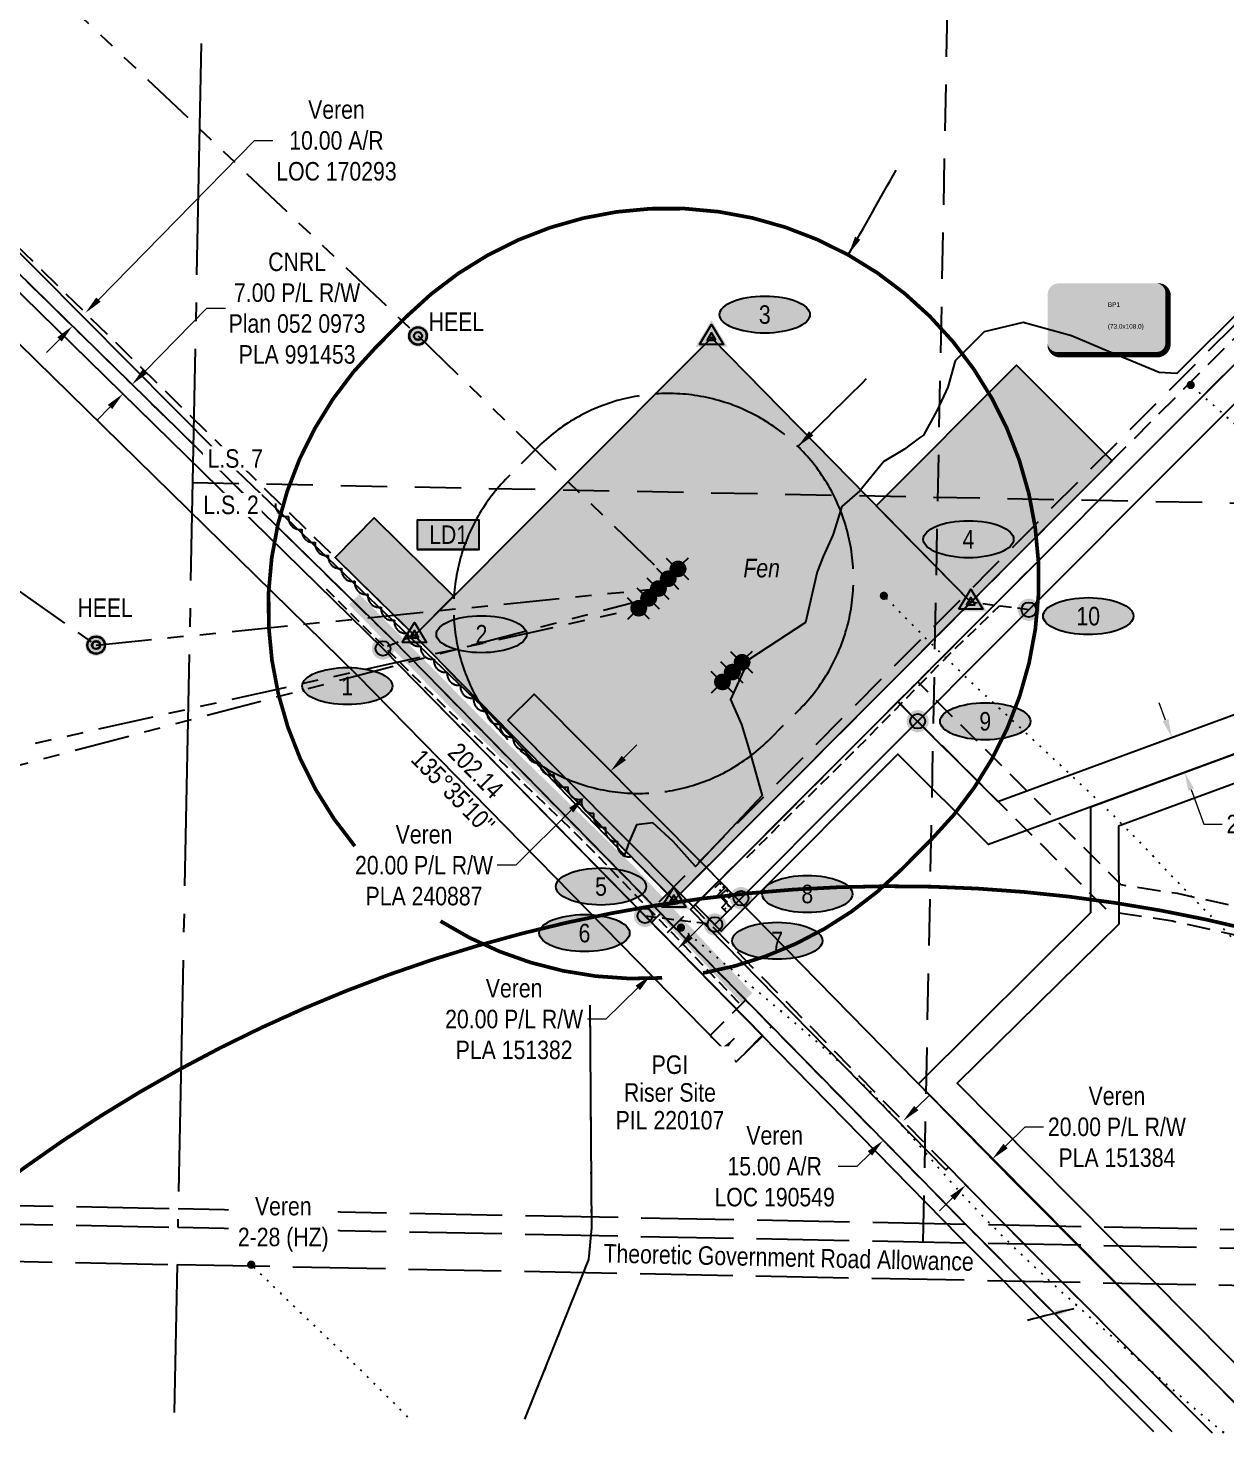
# Model space of a CAD drawing. Extents: x 398369 to 421873, y 6032457 to 6050071.
# Drawn here: x 410008 to 410655, y 6046589 to 6047353 of the extents above; entities that cross this region are included whole.
import ezdxf
from ezdxf.enums import TextEntityAlignment as Align

# ---------------------------------------------------------------- set-up
doc = ezdxf.new("R2018")
doc.units = 0
doc.header["$LTSCALE"] = 5
doc.header["$PDSIZE"] = 0.5
for name, pattern in [('0', [1, 1, 0]), ('DASHDOT2', [12.7, 6.35, -3.175, 0, -3.175]), ('foc-ACCESSROAD', [3.75, 2.5, -1.25]), ('foc-BUFFER', [16.75, 15, -1.75]), ('foc-DOT', [1, 0.2, -0.8]), ('foc-DRILLPATH', [14.75, 6, -1.75, 1.75, -1.75, 1.75, -1.75]), ('foc-LSD', [8, 5, -3]), ('foc-MONUMENT-BDYS', [6, 4, -2]), ('foc-QUARTERLINE', [33, 25, -3, 2, -3]), ('foc-TIELINE', [1.875, 1.25, -0.625]), ('foc-UNSURVEYED', [12.5, 10, -2.5]), ('foc-WHEELTRACKS', [2, 0.4, -1.6]), ('UG_PIPE', [1.875, 1.25, -0.625])]:
    doc.linetypes.add(name, pattern=pattern)
doc.layers.get('Defpoints').update_dxf_attribs({"color": 9})
for name, color, linetype in [('ABADATA-DRILL', 8, 'foc-DOT'), ('ABADATA-DRILL-T', 8, 'Continuous'), ('AS-PIPE-AG', 44, 'Continuous'), ('AS-PIPE-UG', 44, 'UG_PIPE'), ('AS-ROADS', 254, 'Continuous'), ('AS-WILDLIFE', 131, 'DASHDOT2'), ('AUX-BUFFER', 7, 'foc-BUFFER'), ('C-AR', 13, 'foc-ACCESSROAD'), ('C-RW', 13, 'Continuous'), ('DETAIL-HZ-Existing', 8, 'foc-DOT'), ('F-RW', 190, 'Continuous'), ('F-WS', 190, 'foc-ACCESSROAD'), ('L-BD', 7, 'Continuous'), ('L-MON', 1, 'Continuous'), ('L-MON-PLAN', 7, 'foc-MONUMENT-BDYS'), ('L-ROAD-T', 7, 'Continuous'), ('L-SECQ', 8, 'foc-QUARTERLINE'), ('L-SECTION-LSD', 7, 'foc-LSD'), ('L-TIE', 7, 'foc-TIELINE'), ('L-USEC', 7, 'foc-UNSURVEYED'), ('P-ELEVATION', 7, 'Continuous'), ('P-PDRILLPATH', 12, 'foc-DRILLPATH'), ('P-PROPOSED', 10, 'Continuous'), ('P-PROPOSED-H', 21, 'Continuous'), ('P-TEMP-BLOCKS', 250, 'Continuous'), ('P-TEMP-H', 41, 'Continuous'), ('P-TEMP_BORROW PIT', 46, 'Continuous'), ('P-TEMP_LOG DECK', 46, 'Continuous'), ('T-BUSH', 110, '0'), ('T-WATER-P3', 160, 'foc-WHEELTRACKS'), ('WETLAND', 143, 'Continuous'), ('WETLAND-T', 146, 'Continuous')]:
    doc.layers.add(name, color=color, linetype=linetype)
for name, color, linetype, lineweight in [('C-AR-T', 13, 'Continuous', 9), ('C-RW-T', 13, 'Continuous', 9), ('F-RW-T', 190, 'Continuous', 9)]:
    doc.layers.add(name, color=color, linetype=linetype, lineweight=lineweight)
doc.styles.add('100L', font='ARIALN.TTF', dxfattribs={"height": 11})
doc.styles.add('80', font='ARIALN.TTF', dxfattribs={"height": 10})
doc.styles.add('80CG', font='ARIALN.TTF', dxfattribs={"height": 10})
doc.styles.add('80L', font='ARIALN.TTF', dxfattribs={"height": 10})
doc.styles.add('foc-LtypeFont', font='ARIALN.TTF', dxfattribs={"height": 7.35})
doc.styles.get("Standard").update_dxf_attribs({"font": 'ARIALN.TTF'})
doc.linetypes.add('foc-TOPO-flowdirection-NOLINE', pattern='A,0,[">",foc-LtypeFont,S=0.3,R=0,X=0,Y=-0.945],-20,[">",foc-LtypeFont,S=0.3,R=0,X=0,Y=-0.945],0', length=20)
doc.dimstyles.new('CG2011', dxfattribs={"dimscale": 5, "dimtxt": 9, "dimasz": 2, "dimexe": 0.2, "dimexo": 0.0625, "dimgap": 0.5, "dimtad": 0, "dimtih": 1, "dimtoh": 1, "dimzin": 0, "dimdsep": 46, "dimtxsty": '80CG', "dimcen": 0.1, "dimse1": 1, "dimse2": 1, "dimclrd": 256, "dimclrt": 256, "dimaunit": 1, "dimadec": 4, "dimazin": 0, "dimtfac": 0.06, "dimtofl": 0, "dimtmove": 0, "dimatfit": 1, "dimfxl": 0.2, "dimtolj": 1, "dimtzin": 0, "dimlwd": -1, "dimarcsym": 0})
doc.dimstyles.new('Compass 5 000', dxfattribs={"dimscale": 5, "dimtxt": 9, "dimasz": 2, "dimexe": 0.2, "dimexo": 0.0625, "dimgap": 0.5, "dimtad": 0, "dimtih": 1, "dimtoh": 1, "dimzin": 0, "dimdsep": 46, "dimtxsty": '80CG', "dimcen": 0.1, "dimse1": 1, "dimse2": 1, "dimclrd": 256, "dimclrt": 256, "dimaunit": 1, "dimadec": 4, "dimazin": 0, "dimtfac": 0.06, "dimtofl": 0, "dimtmove": 0, "dimatfit": 1, "dimfxl": 0.2, "dimtolj": 1, "dimtzin": 0, "dimlwd": -1, "dimarcsym": 0})

# ---------------------------------------------------------------- blocks, each defined once
blk = doc.blocks.new('BH_Existing')
at = {"layer": 'DETAIL-HZ-Existing'}
h = blk.add_hatch(color=256, dxfattribs=at)
h.dxf.hatch_style = 1
edge = h.paths.add_edge_path()
edge.add_arc((0, 0), 0.45, 0, 360)
blk = doc.blocks.new('*U46')
h = blk.add_hatch(color=191)
edge = h.paths.add_edge_path()
edge.add_line((-26.5, -20), (26.5, -20))
edge.add_arc((26.5, -14), 6, 270, 360)
edge.add_line((32.5, -14), (32.5, 12.5))
edge.add_arc((26.5, 12.5), 6, 0, 90)
edge.add_line((26.5, 18.5), (-26.5, 18.5))
edge.add_arc((-26.5, 12.5), 6, 90, 180)
edge.add_line((-32.5, 12.5), (-32.5, -14))
edge.add_arc((-26.5, -14), 6, 180, 270)
at = {"color": 250, "flags": 128}
blk.add_lwpolyline([(-26.5, -20, 3, 3, 0), (26.5, -20, 3, 3, 0.414214), (32.5, -14, 3, 3, 0), (32.5, 12.5, 3, 0, 0.414214), (26.5, 18.5, 0, 0, 0), (-26.5, 18.5, 0, 0, 0.414214), (-32.5, 12.5, 0, 0, 0), (-32.5, -14, 0, 3, 0.414214)], format="xyseb", close=True, dxfattribs=at)
at = {"flags": 128}
blk.add_lwpolyline([(-20.61, -7.05, 0, 7.5, 0), (0, 0, 0, 0, 0)], format="xyseb", dxfattribs=at)
at = {"color": 250, "lineweight": 30, "flags": 104}
blk.add_attdef('TEMP_AREA_W1', text='', height=12, dxfattribs=at).set_placement((0, 8.26), align=Align.MIDDLE_CENTER)
blk.add_attdef('ENTER_TEXT', text='', height=9, dxfattribs=at).set_placement((0, -3.47), align=Align.TOP_CENTER)
blk = doc.blocks.new('we')
at = {"layer": 'P-ELEVATION'}
h = blk.add_hatch(color=111, dxfattribs=at)
h.dxf.hatch_style = 1
edge = h.paths.add_edge_path()
edge.add_ellipse((0, 0), major_axis=(-24.38, 0), ratio=0.410256, start_angle=0, end_angle=360)
at = {"layer": 'P-ELEVATION', "color": 7, "flags": 128}
blk.add_lwpolyline([(0, 0, 12.5, 0, 0), (-12.42, -6.43, 0, 0, 0)], format="xyseb", dxfattribs=at)
at = {"layer": 'P-ELEVATION', "color": 7}
blk.add_ellipse((0, 0), major_axis=(-24.38, 0), ratio=0.410256, dxfattribs=at)
at = {"layer": 'P-ELEVATION', "style": '80'}
blk.add_attdef('ELEVATION', text='', height=10, dxfattribs=at).set_placement((0, 0), align=Align.MIDDLE_CENTER)
blk = doc.blocks.new('*U51')
at = {"layer": 'P-ELEVATION'}
h = blk.add_hatch(color=111, dxfattribs=at)
h.dxf.hatch_style = 1
edge = h.paths.add_edge_path()
edge.add_ellipse((0, 0), major_axis=(-24.38, 0), ratio=0.410256, start_angle=0, end_angle=360)
at = {"layer": 'P-ELEVATION', "color": 7, "flags": 128}
blk.add_lwpolyline([(0, 0, 12.5, 0, 0), (31.9, -4.81, 0, 0, 0)], format="xyseb", dxfattribs=at)
at = {"layer": 'P-ELEVATION', "color": 7}
blk.add_ellipse((0, 0), major_axis=(-24.38, 0), ratio=0.410256, dxfattribs=at)
at = {"layer": 'P-ELEVATION', "style": '80'}
blk.add_attdef('ELEVATION', text='', height=10, dxfattribs=at).set_placement((0, 0), align=Align.MIDDLE_CENTER)
blk = doc.blocks.new('*D55')
at = {"layer": 'C-AR-T', "transparency": 16777216}
for p, q in [((410487.78, 6046770.29), (410494.92, 6046777.29)), ((410455.64, 6046738.8), (410445.64, 6046738.8)), ((410462.78, 6046745.8), (410455.64, 6046738.8))]:
    blk.add_line(p, q, dxfattribs=at)
for points in [[(410486.61, 6046771.48), (410488.94, 6046769.1), (410480.63, 6046763.29)], [(410461.61, 6046746.99), (410463.95, 6046744.61), (410469.92, 6046752.8)]]:
    blk.add_solid(points, dxfattribs=at)
at = {"layer": 'Defpoints', "color": 0, "transparency": 16777216}
for p in [(410473.34, 6046770.73), (410462.63, 6046760.24), (410469.92, 6046752.8)]:
    blk.add_point(p, dxfattribs=at)
at = {"layer": 'C-AR-T', "transparency": 16777216, "insert": (410411.32, 6046738.8), "char_height": 10, "attachment_point": 5, "style": '80CG'}
blk.add_mtext('\\A1;Veren\\P15.00 A/R^JLOC 190549', dxfattribs=at)
blk = doc.blocks.new('*D61')
at = {"layer": 'C-RW-T', "transparency": 16777216}
for p, q in [((410366.03, 6046863.13), (410373.17, 6046870.13)), ((410337.46, 6046835.15), (410320.24, 6046818.27)), ((410320.24, 6046818.27), (410310.24, 6046818.27))]:
    blk.add_line(p, q, dxfattribs=at)
for points in [[(410364.86, 6046864.32), (410367.19, 6046861.94), (410358.88, 6046856.14)], [(410336.29, 6046836.34), (410338.63, 6046833.96), (410344.6, 6046842.14)]]:
    blk.add_solid(points, dxfattribs=at)
at = {"layer": 'Defpoints', "color": 0, "transparency": 16777216}
for p in [(410281.38, 6046935.24), (410267.1, 6046921.25), (410344.6, 6046842.14)]:
    blk.add_point(p, dxfattribs=at)
at = {"layer": 'C-RW-T', "transparency": 16777216, "insert": (410270.7, 6046818.27), "char_height": 10, "attachment_point": 5, "style": '80CG'}
blk.add_mtext('\\A1;Veren\\P20.00 P/L R/W\\PPLA 151382', dxfattribs=at)
blk = doc.blocks.new('*D65')
at = {"layer": 'C-RW-T', "transparency": 16777216}
for p, q in [((410535.92, 6046749.72), (410546.51, 6046760.1)), ((410546.51, 6046760.1), (410556.51, 6046760.1)), ((410507.35, 6046721.73), (410500.21, 6046714.73))]:
    blk.add_line(p, q, dxfattribs=at)
for points in [[(410534.75, 6046750.91), (410537.08, 6046748.53), (410528.77, 6046742.72)], [(410506.18, 6046722.92), (410508.52, 6046720.54), (410514.49, 6046728.73)]]:
    blk.add_solid(points, dxfattribs=at)
at = {"layer": 'Defpoints', "color": 0, "transparency": 16777216}
for p in [(410528.77, 6046742.72), (410529.32, 6046742.16), (410515.04, 6046728.17)]:
    blk.add_point(p, dxfattribs=at)
at = {"layer": 'C-RW-T', "transparency": 16777216, "insert": (410596.05, 6046760.1), "char_height": 10, "attachment_point": 5, "style": '80CG'}
blk.add_mtext('\\A1;Veren \\P20.00 P/L R/W^JPLA 151384', dxfattribs=at)
blk = doc.blocks.new('*D67')
at = {"layer": 'C-RW-T', "transparency": 16777216}
for p, q in [((410622.27, 6046979.72), (410618.82, 6046989.1)), ((410636.08, 6046942.18), (410642.94, 6046923.53)), ((410642.94, 6046923.53), (410652.94, 6046923.53))]:
    blk.add_line(p, q, dxfattribs=at)
for points in [[(410623.84, 6046980.29), (410620.71, 6046979.14), (410625.73, 6046970.33)], [(410637.64, 6046942.76), (410634.52, 6046941.61), (410632.63, 6046951.57)]]:
    blk.add_solid(points, dxfattribs=at)
at = {"layer": 'Defpoints', "color": 0, "transparency": 16777216}
for p in [(410815.04, 6047039.97), (410821.94, 6047021.21), (410625.73, 6046970.33)]:
    blk.add_point(p, dxfattribs=at)
at = {"layer": 'C-RW-T', "transparency": 16777216, "insert": (410692.48, 6046923.53), "char_height": 10, "attachment_point": 5, "style": '80CG'}
blk.add_mtext('\\A1;Veren\\P20.00 P/L R/W^JPLA 151378', dxfattribs=at)
blk = doc.blocks.new('fdia')
at = {"color": 255, "const_width": 1}
blk.add_lwpolyline([(-0.5, 0, 1), (0.5, 0, 1)], format="xyb", close=True, dxfattribs=at)
blk = doc.blocks.new('Fdiaa')
blk.add_blockref('fdia', (0, 0))
blk = doc.blocks.new('fdib')
at = {"color": 1, "const_width": 1.6}
blk.add_lwpolyline([(-0.4, 0, 1), (0.4, 0, 1)], format="xyb", close=True, dxfattribs=at)
at = {"color": 1}
blk.add_circle((0, 0), 0.8, dxfattribs=at)
blk = doc.blocks.new('Fdibb')
blk.add_blockref('fdib', (0, 0))
blk = doc.blocks.new('fdicc')
for name in ['Fdibb', 'Fdiaa']:
    blk.add_blockref(name, (0, 0))
blk = doc.blocks.new('FDI')
blk.add_blockref('fdicc', (0, 0))
blk = doc.blocks.new('TRIA')
blk.add_hatch(color=255).paths.add_polyline_path([(-0.04, 1.52), (-1.47, -0.87), (1.39, -0.87)])
blk = doc.blocks.new('Hybrid_EC')
at = {"color": 251}
for points in [[(-1.3, -0.74), (0, 1.42), (1.3, -0.74)], [(0.47, -0.26), (0, 0.53), (-0.47, -0.26)]]:
    blk.add_lwpolyline(points, close=True, dxfattribs=at)
at = {"layer": 'Defpoints'}
blk.add_circle((0, 0), 0.05, dxfattribs=at)
at = {"xscale": 1.2, "yscale": 1.2, "zscale": 1.2}
blk.add_blockref('TRIA', (0.05, 0.06), dxfattribs=at)
blk = doc.blocks.new('*D72')
at = {"layer": 'Defpoints', "color": 0, "transparency": 16777216}
for p in [(410064.46, 6047160.91), (410079.57, 6047146.11), (410074.68, 6047141.11)]:
    blk.add_point(p, dxfattribs=at)
at = {"layer": 'F-RW-T', "transparency": 16777216}
for p, q in [((410071.46, 6047168.06), (410104.82, 6047202.1)), ((410104.82, 6047202.1), (410114.82, 6047202.1)), ((410052.57, 6047148.77), (410045.57, 6047141.63))]:
    blk.add_line(p, q, dxfattribs=at)
for points in [[(410070.27, 6047169.22), (410072.65, 6047166.89), (410064.46, 6047160.91)], [(410051.38, 6047149.94), (410053.76, 6047147.61), (410059.57, 6047155.92)]]:
    blk.add_solid(points, dxfattribs=at)
at = {"layer": 'F-RW-T', "transparency": 16777216, "insert": (410153.55, 6047202.1), "char_height": 10, "attachment_point": 5, "style": '80CG'}
blk.add_mtext('\\A1;CNRL\\P7.00 P/L R/W\\PPlan 052 0973 \\PPLA 991453', dxfattribs=at)
blk = doc.blocks.new('Temporary Area')
h = blk.add_hatch(color=191)
h.dxf.hatch_style = 1
h.paths.add_polyline_path([(-16.83, -7.79), (16.33, -7.79), (16.33, 7.7), (-16.83, 7.7)])
at = {"color": 250}
for points in [[(-17.03, -7.99), (16.53, -7.99), (16.53, 7.9), (-17.03, 7.9)], [(-16.93, -7.89), (16.43, -7.89), (16.43, 7.8), (-16.93, 7.8)]]:
    blk.add_lwpolyline(points, close=True, dxfattribs=at)
at = {"color": 250, "style": '80L'}
blk.add_attdef('TEMPORARY', text='', height=10, dxfattribs=at).set_placement((0, 0), align=Align.MIDDLE_CENTER)
blk = doc.blocks.new('plbh')
at = {"layer": 'L-MON'}
h = blk.add_hatch(color=255, dxfattribs=at)
h.dxf.hatch_style = 1
edge = h.paths.add_edge_path()
edge.add_arc((0, 0), 1.16, 0, 360)
h = blk.add_hatch(color=256, dxfattribs=at)
h.dxf.hatch_style = 1
h.paths.add_polyline_path([(-0.96, 0, 1), (0.96, 0, 1)])
h.paths.add_polyline_path([(0.91, 0, -1), (-0.91, 0, -1)], flags=16)
h.paths.add_polyline_path([(0.45, 0, -1), (-0.45, 0, -1)], flags=0)
h = blk.add_hatch(color=256, dxfattribs=at)
h.dxf.hatch_style = 1
h.paths.add_polyline_path([(-0.45, 0, 1), (0.45, 0, 1)])
h.paths.add_polyline_path([(0.4, 0, -1), (-0.4, 0, -1)], flags=16)
at = {"layer": 'L-MON', "color": 240}
for radius in [0.96, 0.91, 0.45, 0.4]:
    blk.add_circle((0, 0), radius, dxfattribs=at)
blk = doc.blocks.new('*D77')
at = {"layer": 'C-AR-T', "transparency": 16777216}
for p, q in [((410046.3, 6047206.71), (410130.5, 6047292.63)), ((410130.5, 6047292.63), (410140.5, 6047292.63)), ((410025.31, 6047185.28), (410018.31, 6047178.14))]:
    blk.add_line(p, q, dxfattribs=at)
for points in [[(410045.11, 6047207.87), (410047.49, 6047205.54), (410039.3, 6047199.57)], [(410024.12, 6047186.45), (410026.5, 6047184.12), (410032.31, 6047192.43)]]:
    blk.add_solid(points, dxfattribs=at)
at = {"layer": 'Defpoints', "color": 0, "transparency": 16777216}
for p in [(410035.95, 6047202.85), (410039.3, 6047199.57), (410028.95, 6047195.71)]:
    blk.add_point(p, dxfattribs=at)
at = {"layer": 'C-AR-T', "transparency": 16777216, "insert": (410174.8, 6047292.63), "char_height": 10, "attachment_point": 5, "style": '80CG'}
blk.add_mtext('\\A1;Veren\\P10.00 A/R\\PLOC 170293', dxfattribs=at)
blk = doc.blocks.new('WC')
at = {"layer": 'L-MON'}
h = blk.add_hatch(color=255, dxfattribs=at)
h.dxf.hatch_style = 1
edge = h.paths.add_edge_path()
edge.add_arc((0, 0), 0.9, 0, 360)
at = {"layer": 'L-MON', "color": 240, "flags": 128}
for points in [[(-0.62, 0.5), (-1.23, 1.12)], [(0.52, 0.61), (1.13, 1.21)], [(-1.18, -1.18), (-0.56, -0.57)], [(1.16, -1.18), (0.56, -0.57)]]:
    blk.add_lwpolyline(points, dxfattribs=at)
at = {"layer": 'L-MON', "color": 240}
for radius in [0.8, 0.373]:
    blk.add_circle((0, 0), radius, dxfattribs=at)
blk = doc.blocks.new('*D84')
at = {"layer": 'C-RW-T', "transparency": 16777216}
for p, q in [((410329.87, 6046959.27), (410336.96, 6046966.32)), ((410301.51, 6046931.07), (410271.6, 6046901.32)), ((410271.6, 6046901.32), (410261.6, 6046901.32))]:
    blk.add_line(p, q, dxfattribs=at)
for points in [[(410328.69, 6046960.45), (410331.04, 6046958.09), (410322.78, 6046952.22)], [(410300.34, 6046932.25), (410302.69, 6046929.89), (410308.6, 6046938.12)]]:
    blk.add_solid(points, dxfattribs=at)
at = {"layer": 'Defpoints', "color": 0, "transparency": 16777216}
for p in [(410307.14, 6046967.95), (410292.96, 6046953.85), (410322.78, 6046952.22)]:
    blk.add_point(p, dxfattribs=at)
at = {"layer": 'C-RW-T', "transparency": 16777216, "insert": (410222.06, 6046901.32), "char_height": 10, "attachment_point": 5, "style": '80CG'}
blk.add_mtext('\\A1;Veren\\P20.00 P/L R/W^JPLA 240887', dxfattribs=at)

msp = doc.modelspace()

# ---------------------------------------------------------------- hatches: boundary and pattern name
at = {"layer": 'P-PROPOSED-H'}
h = msp.add_hatch(color=256, dxfattribs=at)
h.dxf.hatch_style = 1
h.paths.add_polyline_path([(410517.22, 6047043.312), (410356.822, 6046882.519), (410216.836, 6047025.398), (410377.234, 6047186.191)])
at = {"layer": 'P-TEMP-H'}
h = msp.add_hatch(color=256, dxfattribs=at)
h.dxf.hatch_style = 1
h.paths.add_polyline_path([(410593.458, 6047119.743), (410517.22, 6047043.312), (410466.151, 6047095.437), (410541.796, 6047171.274)])
h = msp.add_hatch(color=256, dxfattribs=at)
h.dxf.hatch_style = 1
h.paths.add_polyline_path([(410216.836, 6047025.398), (410238.014, 6047046.629), (410195.149, 6047088.847), (410174.107, 6047067.482)])

# ---------------------------------------------------------------- linework, layer by layer
at = {"layer": 'ABADATA-DRILL', "flags": 128}
for points in [[(411015.755, 6046795.377), (411002.149, 6046808.609), (410988.456, 6046822.084), (410974.793, 6046835.609), (410961.082, 6046849.155), (410947.583, 6046862.857), (410934.308, 6046876.744), (410920.95, 6046890.464), (410907.419, 6046904.076), (410893.705, 6046917.502), (410879.623, 6046930.515), (410865.447, 6046943.319), (410851.263, 6046956.224), (410837.1, 6046969.199), (410823.109, 6046982.28), (410809.243, 6046995.569), (410795.59, 6047009.084), (410782.08, 6047022.726), (410768.571, 6047036.388), (410755.151, 6047050.048), (410741.609, 6047063.55), (410727.914, 6047076.946), (410714.037, 6047090.215), (410700.017, 6047103.337), (410685.874, 6047116.301), (410671.608, 6047129.077), (410657.249, 6047141.735), (410651.603, 6047146.695), (410635.909, 6047160.639)], [(410949.268, 6046589.065), (410940.532, 6046597.412), (410926.429, 6046610.375), (410912.012, 6046623.135), (410897.677, 6046635.952), (410883.392, 6046648.809), (410869.136, 6046661.625), (410854.86, 6046674.432), (410840.553, 6046687.209), (410826.227, 6046700.017), (410812.032, 6046712.852), (410797.907, 6046725.735), (410783.775, 6046738.729), (410769.724, 6046751.841), (410755.846, 6046765.051), (410742.003, 6046778.549), (410728.373, 6046792.143), (410714.853, 6046805.786), (410701.383, 6046819.427), (410687.73, 6046832.931), (410674.028, 6046846.457), (410660.457, 6046860.05), (410646.888, 6046873.734), (410633.471, 6046887.494), (410620.175, 6046901.352), (410606.94, 6046915.258), (410593.382, 6046928.991), (410579.467, 6046942.341), (410565.447, 6046955.493), (410551.427, 6046968.605), (410537.376, 6046981.647), (410523.275, 6046994.74), (410509.385, 6047007.839), (410495.58, 6047021.197), (410484.962, 6047031.843), (410470.268, 6047046.838)], [(410653.884, 6046594.857), (410641.132, 6046605.413), (410626.612, 6046618.024), (410612.141, 6046630.584), (410597.652, 6046643.225), (410583.214, 6046655.915), (410568.856, 6046668.603), (410554.713, 6046681.597), (410540.795, 6046694.827), (410527.143, 6046708.342), (410513.787, 6046722.201), (410501, 6046736.499), (410488.56, 6046751.17), (410475.913, 6046765.476), (410462.78, 6046779.441), (410448.993, 6046792.728), (410434.656, 6046805.496), (410420.106, 6046818.078), (410405.481, 6046830.451), (410390.866, 6046842.764), (410376.188, 6046854.988), (410360.75, 6046867.687)], [(410213.356, 6046603.495), (410210.949, 6046605.846), (410204.089, 6046612.669), (410197.456, 6046619.309), (410190.362, 6046626.367), (410183.441, 6046633.142), (410176.46, 6046639.849), (410169.478, 6046646.555), (410162.456, 6046653.252), (410155.403, 6046659.899), (410148.401, 6046666.576), (410144.513, 6046670.332), (410128.746, 6046685.679)]]:
    msp.add_lwpolyline(points, dxfattribs=at)
at = {"layer": 'AS-PIPE-AG', "flags": 128}
for points in [[(410379.201, 6046889.437), (410381.535, 6046891.692), (410382.235, 6046891.029)], [(410383.227, 6046889.965), (410384.202, 6046888.974), (410380.834, 6046885.536), (410388.103, 6046878.192), (410387.428, 6046877.489)], [(410381.506, 6046888.273), (410382.533, 6046887.246)], [(410386.429, 6046876.78), (410385.432, 6046875.912), (410382.748, 6046878.572), (410385.673, 6046881.56), (410382.098, 6046885.23), (410384.921, 6046887.952), (410386.104, 6046886.955)], [(410385.572, 6046884.737), (410386.497, 6046883.761), (410387.843, 6046885.205), (410387, 6046886.157)], [(410384.997, 6046878.234), (410384.008, 6046877.257)], [(410386.546, 6046879.75), (410385.919, 6046879.086)]]:
    msp.add_lwpolyline(points, dxfattribs=at)
at = {"layer": 'AS-PIPE-UG', "flags": 128}
for points in [[(410392.077, 6046826.91), (410392.083, 6046826.915), (410354.875, 6046865.965), (410307.682, 6046914.783), (410243.333, 6046976.957), (410190.59, 6047029.211), (410168.361, 6047051.484)], [(410396.303, 6046905.504), (410417.277, 6046926.407), (410453.962, 6046962.509), (410505.754, 6047015.389), (410532.925, 6047041.68)]]:
    msp.add_lwpolyline(points, dxfattribs=at)
at = {"layer": 'AS-ROADS', "const_width": 7.997, "flags": 128}
msp.add_lwpolyline([(410184.337, 6047044.905), (410251.347, 6046976.975), (410332.482, 6046897.89), (410396.405, 6046829.617)], dxfattribs=at)
at = {"layer": 'AS-WILDLIFE', "const_width": 2, "flags": 128}
msp.add_lwpolyline([(409867.811, 6046610.271), (409877.676, 6046621.716), (409894.469, 6046640.019), (409911.822, 6046657.791), (409929.719, 6046675.016), (409948.142, 6046691.677), (409967.073, 6046707.757), (409986.494, 6046723.243), (410006.387, 6046738.118), (410026.732, 6046752.368), (410047.509, 6046765.979), (410068.7, 6046778.939), (410090.282, 6046791.235), (410112.236, 6046802.854), (410134.54, 6046813.787), (410157.172, 6046824.021), (410180.112, 6046833.549), (410203.336, 6046842.359), (410226.822, 6046850.444), (410250.549, 6046857.796), (410274.492, 6046864.407), (410298.628, 6046870.272), (410322.936, 6046875.385), (410347.39, 6046879.741), (410371.968, 6046883.335), (410396.645, 6046886.164), (410421.399, 6046888.226), (410446.204, 6046889.519), (410471.038, 6046890.041), (410495.876, 6046889.791), (410520.694, 6046888.77), (410545.468, 6046886.979), (410570.175, 6046884.42), (410594.791, 6046881.095), (410619.291, 6046877.008), (410643.653, 6046872.161), (410667.853, 6046866.561), (410691.867, 6046860.212), (410731.49, 6046849.075), (410754.639, 6046842.196), (410777.569, 6046834.619), (410800.259, 6046826.351), (410822.687, 6046817.4), (410844.835, 6046807.773), (410866.681, 6046797.48), (410888.205, 6046786.531), (410909.387, 6046774.934), (410930.209, 6046762.701), (410950.65, 6046749.843), (410970.693, 6046736.371), (410973.971, 6046734.526), (411004.926, 6046715.378), (411014.33, 6046710.435)], dxfattribs=at)
at = {"layer": 'AUX-BUFFER', "color": 251, "linetype": 'foc-BUFFER', "flags": 128}
msp.add_lwpolyline([(410424.676, 6046985.437, 1), (410283.081, 6047126.685), (410267.196, 6047110.761, 1), (410408.791, 6046969.513)], format="xyb", close=True, dxfattribs=at)
at = {"layer": 'AUX-BUFFER', "color": 251, "linetype": 'foc-BUFFER', "const_width": 2, "flags": 128}
msp.add_lwpolyline([(410230.95, 6046871.195, 0.1582554), (410350.595, 6046840.535, 0.1582554)], format="xyb", dxfattribs=at)
at = {"layer": 'C-AR', "flags": 128}
for points in [[(411108.285, 6047621.74), (411125.172, 6047638.672), (411284.455, 6047799.319), (411277.423, 6047806.423), (411118.092, 6047645.719), (411101.212, 6047628.794), (410530.819, 6047056.944), (410344.821, 6046870.488), (410351.816, 6046863.348), (410537.896, 6047049.885), (411108.27, 6047621.754)], [(411014.543, 6046723.129), (411011.143, 6046725.054), (410978.094, 6046744.211), (410952.056, 6046761.75), (410920.198, 6046781.071), (410892.528, 6046796.538), (410838.936, 6046822.812), (410783.889, 6046843.878), (410738.829, 6046858.5), (410677.37, 6046875.284), (410628.759, 6046886.049), (410598.382, 6046890.71), (410488.511, 6047000.338), (410477.905, 6046989.715), (410531.91, 6046935.83), (410591.264, 6046876.634)], [(410597.026, 6046875.749), (410625.998, 6046871.304), (410673.772, 6046860.724), (410734.538, 6046844.13), (410778.893, 6046829.737), (410832.944, 6046809.051), (410885.565, 6046783.253), (410912.65, 6046768.113), (410943.976, 6046749.115), (410970.138, 6046731.493), (411003.69, 6046712.044), (411014.257, 6046706.061)]]:
    msp.add_lwpolyline(points, dxfattribs=at)
at = {"layer": 'C-AR'}
for points in [[(409498.991, 6047715.024), (410204.859, 6047023.34), (410346.444, 6046878.829), (410358.667, 6046880.637), (410211.928, 6047030.408), (409505.987, 6047722.163)], [(410625.825, 6046595.407), (410515.869, 6046705.903), (410346.444, 6046878.829), (410364.778, 6046881.541), (410526.538, 6046716.438), (410647.399, 6046594.984)]]:
    msp.add_lwpolyline(points, dxfattribs=at)
at = {"layer": 'C-RW', "flags": 128}
for points in [[(410832.685, 6047776.174), (410838.209, 6047786.892), (410910.474, 6047777.859), (411129.064, 6047621.371), (410548.511, 6047039.296), (410379.045, 6046869.413), (410368.43, 6046880.002), (410537.896, 6047049.885), (411105.984, 6047619.462), (410904.842, 6047763.459), (410846.735, 6047770.722), (410831.837, 6047741.818)], [(411020.769, 6047094.349), (410927.044, 6047059.872), (410896.639, 6047048.687), (410542.876, 6046918.554), (410526.691, 6046912.601), (410477.829, 6046961.354), (410397.038, 6046880.346), (410382.529, 6046865.82), (410368.43, 6046880.002), (410477.791, 6046989.633), (410531.773, 6046935.771), (410897.058, 6047070.142), (410927.443, 6047081.32), (411021.129, 6047115.783)]]:
    msp.add_lwpolyline(points, dxfattribs=at)
at = {"layer": 'C-RW'}
for points in [[(409480.102, 6047695.747), (409815.506, 6047367.083), (409629.11, 6047176.827), (409632.557, 6047061.602), (409652.546, 6047062.2), (409649.354, 6047168.914), (409829.79, 6047353.087), (410185.774, 6047004.256), (410390.598, 6046795.199), (410404.878, 6046809.19), (410199.911, 6047018.392), (409494.094, 6047710.026)], [(410676.163, 6046594.42), (410540.763, 6046730.484), (410381.424, 6046893.116), (410365.89, 6046877.548), (410503.711, 6046736.88), (410505.139, 6046738.279), (410526.538, 6046716.438), (410647.399, 6046594.984)]]:
    msp.add_lwpolyline(points, dxfattribs=at)
msp.add_lwpolyline([(410381.424, 6046893.116), (410367.362, 6046879.029), (410363.183, 6046883.229), (410360.431, 6046885.997), (410267.282, 6046979.675), (410281.458, 6046993.772), (410374.551, 6046900.152), (410381.424, 6046893.116)], close=True, dxfattribs=at)
at = {"layer": 'F-RW'}
msp.add_lwpolyline([(410625.825, 6046595.407), (410515.869, 6046705.903), (410204.859, 6047023.34), (409498.991, 6047715.024), (409494.094, 6047710.026), (410199.911, 6047018.392), (410510.89, 6046700.987), (410615.758, 6046595.605)], dxfattribs=at)
at = {"layer": 'F-RW', "flags": 128}
for points in [[(410676.26, 6046594.418), (410488.997, 6046783.32), (410582.04, 6046875.83), (410581.9, 6046932.909), (411020.769, 6047094.349)], [(411020.5, 6047078.274), (410596.912, 6046922.456), (410597.05, 6046869.602), (410509.795, 6046783.637), (410697.791, 6046593.996)]]:
    msp.add_lwpolyline(points, dxfattribs=at)
at = {"layer": 'F-WS', "flags": 128}
msp.add_lwpolyline([(410390.895, 6046795.5), (410390.598, 6046795.199), (410376.485, 6046809.369), (410379.96, 6046812.879), (410390.633, 6046823.661), (410395.49, 6046828.567), (410409.593, 6046814.387), (410404.667, 6046809.412), (410395.068, 6046799.715), (410394.77, 6046799.414), (410394.409, 6046799.05), (410394.112, 6046798.749), (410390.895, 6046795.5)], close=True, dxfattribs=at)
at = {"layer": 'L-MON-PLAN', "flags": 128}
msp.add_lwpolyline([(411252.275, 6047788.174), (411114.867, 6047649.581), (410527.288, 6047060.45), (410342.395, 6046875.101)], dxfattribs=at)
at = {"layer": 'L-SECQ'}
for p, q in [((410105.071, 6047510.076), (410089.158, 6046705.906)), ((410088.761, 6046685.802), (410087.181, 6046605.969))]:
    msp.add_line(p, q, dxfattribs=at)
at = {"layer": 'L-SECTION-LSD'}
for p, q in [((410491.533, 6046698.016), (410507.374, 6047502.188)), ((410097.115, 6047107.991), (410901.792, 6047092.213))]:
    msp.add_line(p, q, dxfattribs=at)
at = {"layer": 'L-TIE'}
for p, q in [((410548.511, 6047039.296), (410517.22, 6047043.312)), ((410216.836, 6047025.398), (410199.911, 6047018.392)), ((410341.313, 6046874.068), (410379.045, 6046869.413))]:
    msp.add_line(p, q, dxfattribs=at)
at = {"layer": 'L-USEC'}
for p, q in [((409284.599, 6046731.743), (410089.357, 6046715.963)), ((409284.402, 6046721.686), (410089.158, 6046705.906)), ((410089.357, 6046715.963), (410894.105, 6046700.183)), ((409284.007, 6046701.582), (410088.761, 6046685.802)), ((410089.158, 6046705.906), (410893.908, 6046690.126)), ((410088.761, 6046685.802), (410893.514, 6046670.022))]:
    msp.add_line(p, q, dxfattribs=at)
at = {"layer": 'P-PROPOSED'}
msp.add_lwpolyline([(410517.22, 6047043.312), (410356.822, 6046882.519), (410216.836, 6047025.398), (410377.234, 6047186.191)], close=True, dxfattribs=at)
at = {"layer": 'P-TEMP_BORROW PIT', "flags": 128}
msp.add_lwpolyline([(410593.458, 6047119.743), (410517.22, 6047043.312), (410466.151, 6047095.437), (410541.796, 6047171.274)], close=True, dxfattribs=at)
at = {"layer": 'P-TEMP_LOG DECK', "flags": 128}
msp.add_lwpolyline([(410216.836, 6047025.398), (410238.014, 6047046.629), (410195.149, 6047088.847), (410174.107, 6047067.482)], close=True, dxfattribs=at)
at = {"layer": 'T-BUSH', "flags": 128}
msp.add_lwpolyline([(410141.917, 6047096.737, 0.5205671), (410149.049, 6047089.734, 0.5205671), (410156.18, 6047082.73, 0.5205671), (410163.312, 6047075.726, 0.5205671), (410170.443, 6047068.722, 0.5205671), (410177.575, 6047061.718, 0.5205671), (410184.706, 6047054.714, 0.5205671), (410191.838, 6047047.71, 0.5205671), (410198.969, 6047040.706, 0.5205671), (410206.101, 6047033.702, 0.5205671), (410213.233, 6047026.699, 0.5205671), (410220.364, 6047019.695, 0.5205671), (410227.496, 6047012.691, 0.5205671), (410234.627, 6047005.687, 0.5205671), (410241.759, 6046998.683, 0.5205671), (410248.89, 6046991.679, 0.5205671), (410256.022, 6046984.675, 0.5205671), (410263.153, 6046977.671, 0.5205671), (410270.285, 6046970.667, 0.5205671), (410277.416, 6046963.664, 0.5205671), (410284.655, 6046956.775, 0.5205671), (410292.199, 6046950.217, 0.5205671), (410299.742, 6046943.66, 0.5205671), (410307.24, 6046937.056, 0.5205671), (410313.687, 6046929.418, 0.5205671), (410320.134, 6046921.779, 0.5205671), (410326.581, 6046914.14, 0.5205671), (410333.551, 6046905.883, 0.5205671)], format="xyb", dxfattribs=at)
at = {"layer": 'T-WATER-P3', "flags": 128}
msp.add_lwpolyline([(410311.572, 6046825.745), (410312.394, 6046705.531), (410310.789, 6046688.432), (410276.383, 6046602.259)], dxfattribs=at)
at = {"layer": 'T-WATER-P3', "linetype": 'foc-TOPO-flowdirection-NOLINE', "flags": 128}
msp.add_lwpolyline([(410311.572, 6046825.745), (410312.394, 6046705.531), (410310.789, 6046688.432), (410276.383, 6046602.259)], dxfattribs=at)
at = {"layer": 'WETLAND', "flags": 128}
msp.add_lwpolyline([(410666.31, 6047204.585), (410628.347, 6047166.939), (410618.822, 6047167.336), (410591.464, 6047178.666), (410571.469, 6047187.105), (410545.4, 6047194.324), (410524.469, 6047189.371), (410508.669, 6047173.737), (410504.768, 6047159.481), (410498.958, 6047147.005), (410491.601, 6047133.594), (410489.558, 6047132.057), (410483.81, 6047127.733), (410481.467, 6047125.97), (410470.225, 6047119.421), (410457.324, 6047103.48), (410447.592, 6047095.091), (410442.907, 6047080.033), (410442.764, 6047079.572), (410437.54, 6047068.106), (410434.182, 6047059.74), (410428.032, 6047032.38), (410397.17, 6047012.323), (410387.419, 6046990.762), (410393.332, 6046977.377), (410398.715, 6046960.156), (410403.357, 6046943.303), (410404.493, 6046939.068), (410368.514, 6046900.65), (410356.528, 6046914.242), (410345.576, 6046924.241), (410336.685, 6046923.183), (410332.876, 6046914.081), (410330.198, 6046907.035), (410298.942, 6046939.344), (410253.738, 6046986.952), (410215.026, 6047024.117), (410142.928, 6047093.336), (410111.895, 6047123.129), (409646.831, 6047591.665)], dxfattribs=at)

# ---------------------------------------------------------------- block references
at = {"layer": 'ABADATA-DRILL-T', "xscale": 4.997834250000043, "yscale": 4.997834250000043, "zscale": 4.997834250000043}
for p in [(410635.909, 6047160.639), (410470.268, 6047046.838), (410360.75, 6046867.687), (410128.771, 6046685.703)]:
    msp.add_blockref('BH_Existing', p, dxfattribs=at)
at = {"layer": 'L-BD', "xscale": 0.99956685, "yscale": 0.99956685, "zscale": 0.99956685}
for name, p, values in [('we', (410405.978, 6047198.657), {'ELEVATION': '3'}), ('we', (410515.921, 6047077.364), {'ELEVATION': '4'}), ('we', (410580.578, 6047035.853), {'ELEVATION': '10'}), ('we', (410253.097, 6047026.087), {'ELEVATION': '2'}), ('we', (410180.645, 6046998.099), {'ELEVATION': '1'}), ('we', (410524.978, 6046979.08), {'ELEVATION': '9'}), ('*U51', (410317.588, 6046889.891), {'ELEVATION': '5'}), ('we', (410428.929, 6046885.838), {'ELEVATION': '8'}), ('we', (410308.66, 6046864.739), {'ELEVATION': '6'}), ('we', (410412.73, 6046860.568), {'ELEVATION': '7'})]:
    msp.add_blockref(name, p, dxfattribs=at).add_auto_attribs(values)
at = {"layer": 'L-MON', "xscale": 4.997834250000043, "yscale": 4.997834250000043, "zscale": 4.997834250000043}
for name, p in [('Hybrid_EC', (410377.234, 6047186.191)), ('Hybrid_EC', (410517.22, 6047043.312)), ('FDI', (410548.511, 6047039.296)), ('Hybrid_EC', (410216.836, 6047025.398)), ('FDI', (410199.911, 6047018.392)), ('FDI', (410488.509, 6046979.146)), ('Hybrid_EC', (410356.822, 6046882.519)), ('FDI', (410393.19, 6046883.583)), ('FDI', (410341.313, 6046874.068)), ('FDI', (410379.045, 6046869.413))]:
    msp.add_blockref(name, p, dxfattribs=at)
at = {"layer": 'L-MON', "color": 6, "xscale": 4.997834250000024, "yscale": 4.997834250000024, "zscale": 4.997834250000024}
for p in [(410359.173, 6047061.369), (410353.878, 6047056.061), (410348.583, 6047050.753), (410337.994, 6047040.137), (410343.288, 6047045.445), (410393.734, 6047010.953), (410383.145, 6047000.337), (410388.44, 6047005.645)]:
    msp.add_blockref('WC', p, dxfattribs=at)
at = {"layer": 'L-MON', "color": 5, "xscale": 5.00000000000003, "yscale": 5.00000000000003, "zscale": 5.00000000000003}
msp.add_blockref('plbh', (410045.06, 6047020.205), dxfattribs=at)
at = {"layer": 'P-TEMP-BLOCKS', "color": 3}
ref = msp.add_blockref('*U46', (410591.165, 6047197.026), dxfattribs=dict(at, xscale=0.99956685, yscale=0.99956685, zscale=0.99956685))
lines = msp.add_mtext('BP1', dxfattribs={"layer": '0', "color": 250, "insert": (410591.165, 6047205.287), "char_height": 2.5, "attachment_point": 1})
ref.add_attrib('TEMP_AREA_W1', '', (410591.165, 6047205.287), dxfattribs={"flags": 104}).embed_mtext(lines)
lines = msp.add_mtext('(73.0x108.0)', dxfattribs={"layer": '0', "color": 250, "insert": (410591.168, 6047193.557), "char_height": 2.5, "attachment_point": 1})
ref.add_attrib('ENTER_TEXT', '', (410591.168, 6047193.557), dxfattribs={"flags": 104}).embed_mtext(lines)
at = {"layer": 'P-TEMP-BLOCKS', "xscale": 0.99956685, "yscale": 0.99956685, "zscale": 0.99956685}
msp.add_blockref('Temporary Area', (410235.343, 6047079.846), dxfattribs=at).add_auto_attribs({'TEMPORARY': 'LD1'})

# ---------------------------------------------------------------- texts
at = {"color": 14, "insert": (410049.959, 6047040.385), "char_height": 9.9957, "attachment_point": 5, "style": '80L'}
msp.add_mtext_dynamic_manual_height_columns('\\pxqc;HEEL', width=19.07845, gutter_width=47.521, heights=[0], dxfattribs=at)
at = {"layer": 'L-BD', "style": '80L'}
for s, height, p in [("135°35'10''", 9.99567, (410214.351, 6046957.887)), ('202.14', 9.9957, (410234.199, 6046961.492))]:
    msp.add_text(s, height=height, rotation=314.4141, dxfattribs=at).set_placement(p)
at = {"layer": 'L-ROAD-T', "style": '80L'}
msp.add_text('Theoretic Government Road Allowance', height=9.99567, rotation=358.69752, dxfattribs=at).set_placement((410418.861, 6046689.636), align=Align.MIDDLE_CENTER)
at = {"layer": 'WETLAND-T', "insert": (410394.425, 6047066.8), "char_height": 9.99567, "attachment_point": 1, "style": '80L'}
msp.add_mtext_dynamic_manual_height_columns('{\\fArial Narrow|b0|i1|c0|p34;Fen}', width=18.26486, gutter_width=50.022, heights=[0], dxfattribs=at)

# ---------------------------------------------------------------- dimensions: what is measured, and where the dimension line sits
at = {"layer": 'C-AR-T', "color": 5}
dim = msp.add_linear_dim(base=(410039.302, 6047199.565), p1=(410028.954, 6047195.71), p2=(410035.95, 6047202.85), angle=45.581486, text='Veren\\P10.00 A/R\\PLOC 170293', dimstyle='Compass 5 000', dxfattribs=at)
dim.commit()
dim.dimension.update_dxf_attribs({"geometry": '*D77', "text_midpoint": (410174.798, 6047292.631), "dimtype": 161})
at = {"layer": 'C-AR-T', "color": 3}
dim = msp.add_linear_dim(base=(410469.924, 6046752.797), p1=(410473.34, 6046770.734), p2=(410462.631, 6046760.241), angle=224.414081, text='Veren\\P15.00 A/R^JLOC 190549', dimstyle='Compass 5 000', dxfattribs=at)
dim.commit()
dim.dimension.update_dxf_attribs({"geometry": '*D55', "text_midpoint": (410411.324, 6046738.8), "dimtype": 161})
at = {"layer": 'C-RW-T', "color": 3}
for base, p1, p2, angle, text, picture, middle in [((410625.726, 6046970.332), (410821.94, 6047021.209), (410815.039, 6047039.972), 110.196255, 'Veren\\P20.00 P/L R/W^JPLA 151378', '*D67', (410692.481, 6046923.531)), ((410344.603, 6046842.144), (410281.375, 6046935.245), (410267.095, 6046921.254), 224.414081, 'Veren\\P20.00 P/L R/W\\PPLA 151382', '*D61', (410270.698, 6046818.272)), ((410528.773, 6046742.722), (410515.042, 6046728.171), (410529.322, 6046742.162), 44.41408, 'Veren \\P20.00 P/L R/W^JPLA 151384', '*D65', (410596.049, 6046760.1))]:
    dim = msp.add_linear_dim(base=base, p1=p1, p2=p2, angle=angle, text=text, dimstyle='Compass 5 000', dxfattribs=at)
    dim.commit()
    dim.dimension.update_dxf_attribs({"geometry": picture, "text_midpoint": middle, "dimtype": 161})
at = {"layer": 'C-RW-T'}
dim = msp.add_linear_dim(base=(410322.778, 6046952.218), p1=(410292.96, 6046953.851), p2=(410307.137, 6046967.948), angle=44.838338, text='Veren\\P20.00 P/L R/W^JPLA 240887', dimstyle='Compass 5 000', dxfattribs=at)
dim.commit()
dim.dimension.update_dxf_attribs({"geometry": '*D84', "text_midpoint": (410222.057, 6046901.324), "dimtype": 161})

# ---------------------------------------------------------------- leaders
at = {"layer": 'ABADATA-DRILL-T', "path_type": 1}
msp.add_leader([(410572.799, 6046661.959), (410547.758, 6046655.637)], dimstyle='Compass 5 000', override={"dimgap": 0.5, "dimtad": 0}, dxfattribs=at)
at = {"layer": 'AUX-BUFFER', "path_type": 1}
for points in [[(410451.209, 6047231.2), (410476.876, 6047276.601)], [(410423.892, 6047127.461), (410460.974, 6047164.135)]]:
    msp.add_leader(points, dimstyle='CG2011', override={"dimasz": 2, "dimgap": 0.5, "dimtad": 0}, dxfattribs=at)
at = {"layer": 'F-RW-T', "path_type": 1}
msp.add_leader([(410389.391, 6046807.862), (410372.725, 6046790.095)], dimstyle='Compass 5 000', override={"dimgap": 0.5, "dimtad": 0}, dxfattribs=at)

# ---------------------------------------------------------------- next in the draw order: texts
at = {"color": 14, "insert": (410239.562, 6047194.806), "char_height": 9.9957, "attachment_point": 5, "style": '80L', "bg_fill": 3, "box_fill_scale": 1, "bg_fill_color": 256, "bg_fill_transparency": 0}
msp.add_mtext_dynamic_manual_height_columns('\\pxqc;HEEL', width=19.07845, gutter_width=47.521, heights=[0], dxfattribs=at)
at = {"layer": 'ABADATA-DRILL-T', "insert": (410118.173, 6046722.318), "char_height": 9.99567, "attachment_point": 1, "style": '80L', "bg_fill": 3, "box_fill_scale": 1.15, "bg_fill_color": 256, "bg_fill_true_color": 256, "bg_fill_transparency": 0}
msp.add_mtext_dynamic_manual_height_columns('\\pxqc;Veren\\P2-28 (HZ)', width=55.81886, gutter_width=50.022, heights=[0], dxfattribs=at)
at = {"layer": 'F-RW-T', "insert": (410324.864, 6046798.687), "char_height": 9.9957, "attachment_point": 1, "line_spacing_factor": 0.9, "style": '80L', "bg_fill": 2}
msp.add_mtext_dynamic_manual_height_columns('\\pxqc;PGI\\PRiser Site\\PPIL 220107', width=59.88275, gutter_width=50.022, heights=[0], dxfattribs=at)
at = {"layer": 'L-SECTION-LSD', "char_height": 9.99567, "attachment_point": 1, "style": '100L', "bg_fill": 3, "box_fill_scale": 1.15, "bg_fill_color": 256, "bg_fill_transparency": 0}
for s, width, insert in [('\\pxqr;L.S. 7', 30.89385, (410104.23, 6047125.974)), ('\\pxqr;L.S. 2', 30.6667, (410102.204, 6047100.926))]:
    msp.add_mtext_dynamic_manual_height_columns(s, width=width, gutter_width=55.024, heights=[0], dxfattribs=dict(at, insert=insert))

# ---------------------------------------------------------------- next in the draw order: linework, layer by layer
at = {"layer": 'AUX-BUFFER', "color": 251, "linetype": 'foc-BUFFER', "const_width": 2, "flags": 128}
msp.add_lwpolyline([(410372.629, 6046843.159, 0.1543522), (410479.589, 6046898.89), (410495.473, 6046914.813, 0.4142136), (410495.126, 6047197.656, 0.4142136), (410212.283, 6047197.308), (410196.399, 6047181.385, 0.3883713), (410184.716, 6046911.662)], format="xyb", dxfattribs=at)
at = {"layer": 'P-PDRILLPATH'}
for points in [[(407825.303, 6049457.172), (410218.83, 6047187.121), (410353.878, 6047056.061)], [(407818.518, 6049116.477), (409036.395, 6047725.428), (410045.06, 6047020.205), (410348.583, 6047050.753)], [(407811.089, 6048743.024), (408721.621, 6047390.934), (409819.908, 6046906.757), (410343.288, 6047045.445)], [(408056.492, 6048063.007), (408307.9, 6047025.656), (409398.815, 6046830.021), (410337.994, 6047040.137)]]:
    msp.add_lwpolyline(points, dxfattribs=at)

# ---------------------------------------------------------------- next in the draw order: block references
at = {"layer": 'L-MON', "color": 5, "xscale": 5.00000000000003, "yscale": 5.00000000000003, "zscale": 5.00000000000003}
msp.add_blockref('plbh', (410218.83, 6047187.121), dxfattribs=at)

# ---------------------------------------------------------------- next in the draw order: dimensions: what is measured, and where the dimension line sits
at = {"layer": 'F-RW-T'}
dim = msp.add_linear_dim(base=(410064.464, 6047160.913), p1=(410074.677, 6047141.11), p2=(410079.574, 6047146.108), angle=45.581486, text='CNRL\\P7.00 P/L R/W\\PPlan 052 0973 \\PPLA 991453', dimstyle='Compass 5 000', dxfattribs=at)
dim.commit()
dim.dimension.update_dxf_attribs({"geometry": '*D72', "text_midpoint": (410153.554, 6047202.096), "dimtype": 161})

doc.saveas('drawing.dxf')
